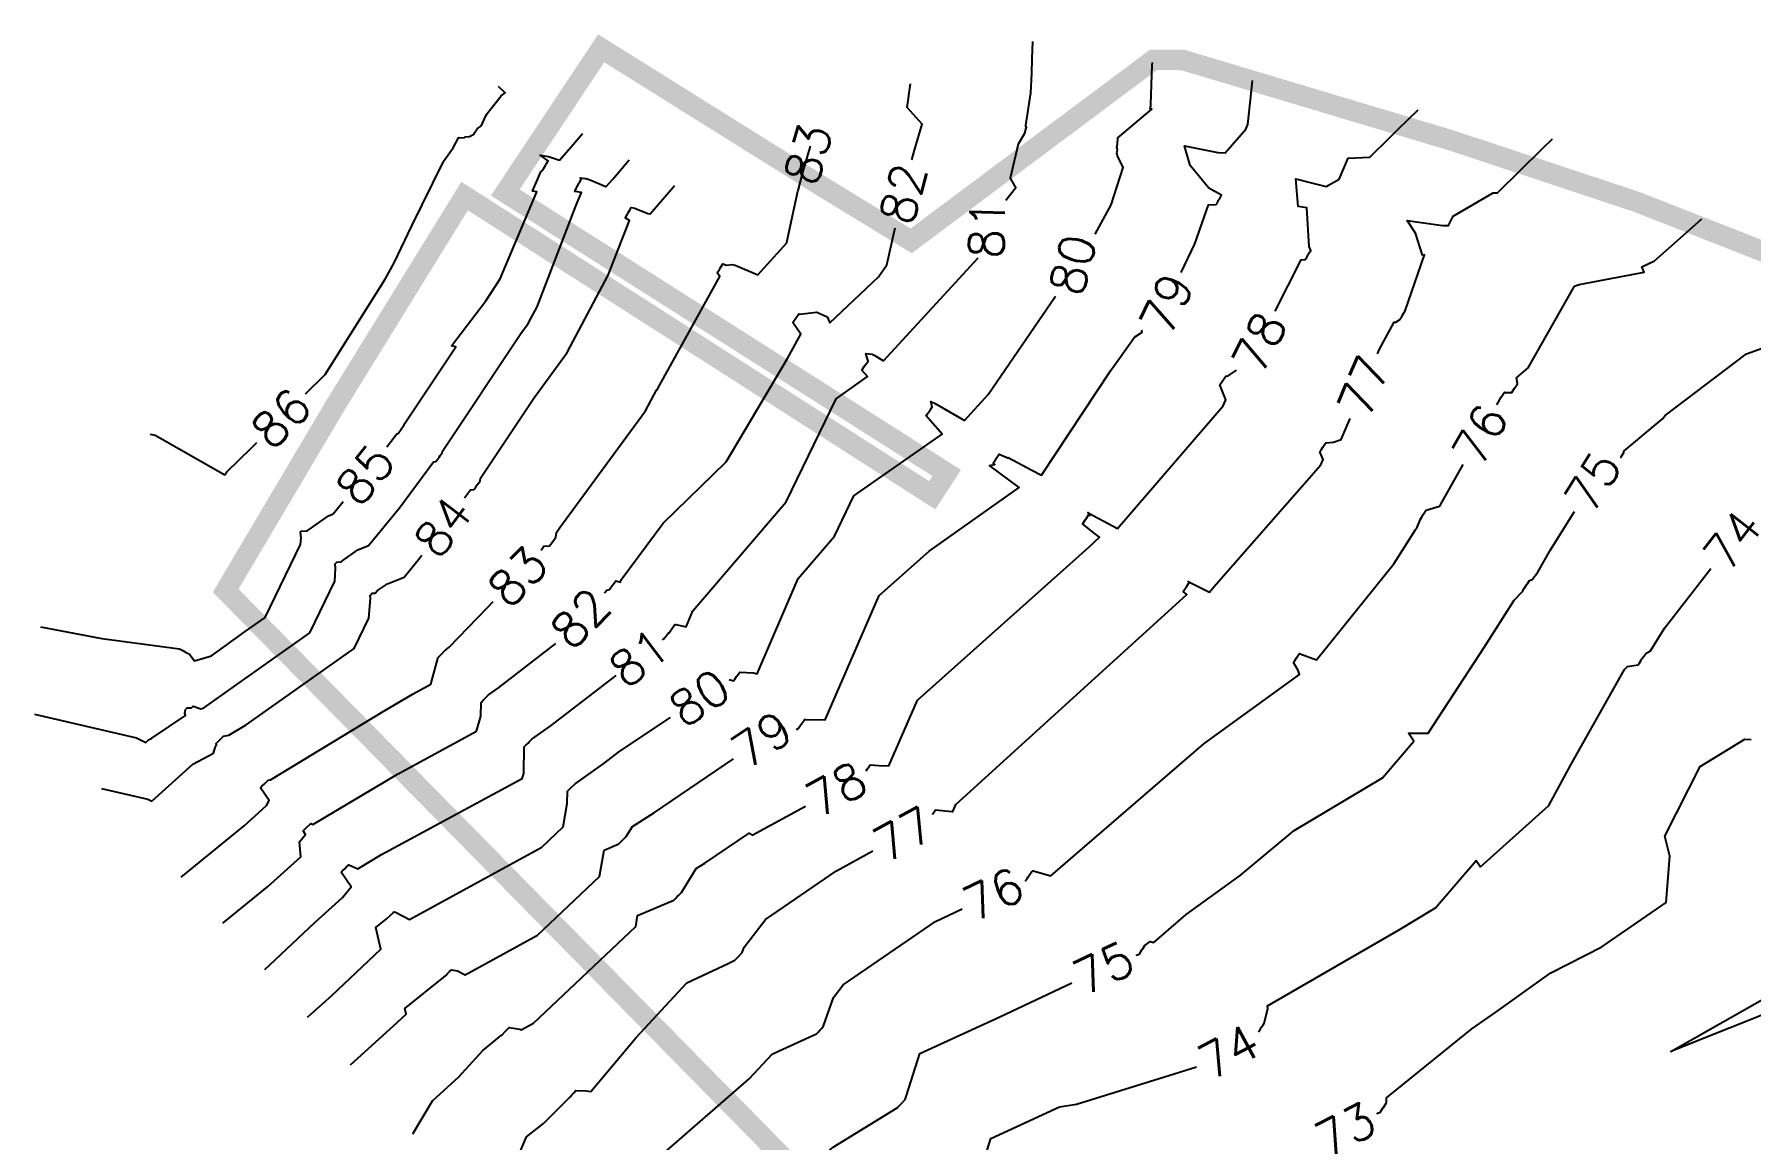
# Model space of a CAD drawing. Header units: metres. Extents: x 729358 to 732680, y 1423022 to 1426117.
# Drawn here: x 729769 to 730090, y 1425144.4 to 1425351.1 of the extents above; entities that cross this region are included whole.
import ezdxf

# ---------------------------------------------------------------- set-up
doc = ezdxf.new("R2010")
doc.units = ezdxf.units.M
doc.header["$MEASUREMENT"] = 0
doc.linetypes.add('PHANTOM', pattern=[2.5, 1.25, -0.25, 0.25, -0.25, 0.25, -0.25])
for name, color, linetype in [('36Bound', 6, 'PHANTOM'), ('HR36 IE-Exi_Xref$0$CONTOUR', 8, 'Continuous'), ('HR36 IE-Exi_Xref$0$CONTOURINDEX', 10, 'Continuous'), ('HR36 IE-Exi_Xref$0$CONTOURTEXT', 7, 'Continuous')]:
    doc.layers.add(name, color=color, linetype=linetype)
doc.styles.add('HR36 IE-Exi_Xref$0$5mm', font='simplex', dxfattribs={"height": 5})

msp = doc.modelspace()

# ---------------------------------------------------------------- linework, layer by layer
at = {"layer": '36Bound', "const_width": 3.84, "flags": 128}
msp.add_lwpolyline([(730016.1, 1425086.12), (730042.25, 1425098.35), (730044.37, 1425088.61), (730066.86, 1425106.14), (730148.6, 1425134.3), (730197.59, 1425159.17), (730225.06, 1425195.72), (730242.38, 1425205.96), (730159.68, 1425270.89), (730113.89, 1425302.03), (730068.59, 1425319.8), (730033.85, 1425331.31), (729983.74, 1425346.31), (729978.31, 1425346.33), (729932.98, 1425312.47), (729916.75, 1425322.38), (729875, 1425348.48), (729857.06, 1425321.51), (729939.63, 1425269.07), (729936.92, 1425264.9), (729849.45, 1425320.85), (729825.14, 1425281.48), (729804.76, 1425247.07), (729980.67, 1425068.2)], close=True, dxfattribs=at)
at = {"layer": 'HR36 IE-Exi_Xref$0$CONTOUR', "flags": 128}
for points, elevation in [([(729950.67, 1425320.1), (729952.57, 1425322.48), (729952.39, 1425322.69), (729952.07, 1425323.36), (729951.89, 1425323.58), (729951.58, 1425324.24), (729953.05, 1425330.64), (729954.24, 1425332.64), (729954.47, 1425333.54), (729954.52, 1425333.71), (729954.42, 1425333.82), (729954.45, 1425334.02), (729955.39, 1425340.15), (729955.53, 1425343.79), (729955.64, 1425346.57), (729955.76, 1425349.78)], 81), ([(729983.51, 1425306.53), (729986.05, 1425311.94), (729988.57, 1425319.19), (729990.05, 1425319.26), (729990.15, 1425319.42), (729990.55, 1425320.13), (729990.65, 1425320.29), (729991.04, 1425321), (729988.66, 1425322.33), (729985.18, 1425326.58), (729984.09, 1425330.25), (729990.36, 1425329.01), (729991.74, 1425328.96), (729995.58, 1425333.35), (729995.93, 1425334.26), (729996.63, 1425340.59), (729996.83, 1425342.49)], 79), ([(729834.92, 1425273.93), (729836.78, 1425276.41), (729837, 1425276.44), (729837.12, 1425276.61), (729837.58, 1425277.25), (729837.71, 1425277.42), (729838.17, 1425278.06), (729838.19, 1425278.24), (729847.8, 1425292.66), (729847.02, 1425292.83), (729853.4, 1425301.24), (729856.09, 1425305.39), (729862.94, 1425321.64), (729862.12, 1425321.77), (729863.72, 1425325.39), (729864.08, 1425325.69), (729864.28, 1425326.06), (729864.56, 1425326.56), (729864.76, 1425326.93), (729865.05, 1425327.44), (729863.57, 1425328.5), (729864, 1425328.46), (729865.16, 1425328.27), (729867.23, 1425327.54), (729869.78, 1425330.51), (729871.5, 1425332.52)], 85), ([(729863.75, 1425254.62), (729864.3, 1425255.36), (729865.34, 1425255.47), (729865.93, 1425256.26), (729865.94, 1425256.27), (729866.52, 1425257.06), (729866.53, 1425257.08), (729866.61, 1425257.91), (729867.27, 1425258.89), (729883.31, 1425280.71), (729885.34, 1425284.55), (729885.66, 1425285.02), (729897.2, 1425305.79), (729896.71, 1425306.49), (729897.1, 1425307.13), (729897.25, 1425307.34), (729897.64, 1425307.97), (729897.78, 1425308.18), (729898.45, 1425307.92), (729899.47, 1425308.03), (729900.06, 1425307.95), (729904.3, 1425306.1), (729909.7, 1425312.12), (729909.72, 1425312.23), (729911.8, 1425321.76), (729911.83, 1425321.86), (729912.73, 1425325.28), (729914.16, 1425330.2)], 83), ([(730020.21, 1425291.34), (730020.58, 1425292.22), (730023.32, 1425297.3), (730023.62, 1425297.3), (730024.32, 1425297.71), (730024.73, 1425298.34), (730024.86, 1425298.56), (730025.27, 1425299.18), (730025.4, 1425299.4), (730028.97, 1425309.87), (730028.61, 1425309.79), (730027.28, 1425313.92), (730025.76, 1425316.29), (730032.39, 1425315.37), (730033.5, 1425315.36), (730034.37, 1425317.1), (730041.86, 1425321.43), (730042.64, 1425321.46), (730051.09, 1425329.75), (730052.95, 1425331.57)], 77), ([(729768.97, 1425223.96), (729788.09, 1425219.56), (729788.94, 1425219.11), (729789.8, 1425218.67), (729790.33, 1425219.15), (729790.96, 1425219.48), (729797.27, 1425223.7), (729797.15, 1425224.16), (729797.25, 1425224.87), (729797.55, 1425225.17), (729798.39, 1425225.15), (729798.68, 1425225.45), (729800.1, 1425224.99), (729800.62, 1425225.09), (729806.39, 1425229.23), (729820.47, 1425239.16), (729825.15, 1425248.81), (729825.33, 1425251.25), (729825.25, 1425252.1), (729825.53, 1425252.4), (729826.39, 1425252.43), (729826.67, 1425252.73), (729829.51, 1425254.72), (729831.48, 1425255.5), (729837.25, 1425262.57), (729843.66, 1425271.15), (729844.08, 1425271.19), (729844.32, 1425271.52), (729844.67, 1425272), (729844.91, 1425272.33), (729845.26, 1425272.81), (729845.29, 1425273.15), (729859.97, 1425295.16), (729861.33, 1425297.01), (729863, 1425300.16), (729870.33, 1425319.15), (729871.33, 1425321.53), (729870.04, 1425321.73), (729870.29, 1425322.29), (729870.34, 1425322.34), (729870.37, 1425322.39), (729870.83, 1425323.21), (729870.86, 1425323.27), (729871.32, 1425324.08), (729871.09, 1425324.25), (729872.03, 1425324.16), (729872.11, 1425324.15), (729872.74, 1425323.93), (729872.75, 1425323.92), (729872.76, 1425323.92), (729875.84, 1425322.62), (729875.95, 1425322.61), (729877.16, 1425324.02), (729880.23, 1425327.6)], 84.5), ([(729886.47, 1425237.87), (729886.72, 1425238.06), (729886.87, 1425238.22), (729887.03, 1425238.43), (729887.56, 1425239.16), (729887.64, 1425239.14), (729888.21, 1425239.92), (729888.23, 1425239.94), (729888.8, 1425240.72), (729888.82, 1425240.75), (729888.97, 1425240.74), (729890.87, 1425240.29), (729892.17, 1425243.32), (729909.59, 1425263.68), (729918.93, 1425282.93), (729924.84, 1425287.09), (729923.77, 1425288.31), (729924.21, 1425288.95), (729924.34, 1425289.14), (729924.8, 1425289.81), (729924.91, 1425289.96), (729924.51, 1425291.42), (729925.7, 1425291.29), (729926.03, 1425291.08), (729927.8, 1425290.07), (729945.5, 1425309.33)], 81), ([(730065.65, 1425271.91), (730065.76, 1425272.07), (730065.85, 1425272.22), (730066.3, 1425272.91), (730066.26, 1425273.12), (730073.43, 1425279.11), (730074.04, 1425279.83), (730089.25, 1425291.34), (730098.68, 1425294.79), (730101.03, 1425295.6), (730103.76, 1425296.94), (730110.93, 1425300.46)], 75), ([(729911.53, 1425221.13), (729911.81, 1425221.28), (729911.89, 1425221.35), (729912.42, 1425222.09), (729912.46, 1425222.16), (729913, 1425222.91), (729913.04, 1425222.98), (729913.34, 1425222.95), (729916.9, 1425222.88), (729927.02, 1425246.13), (729936.33, 1425254.44), (729953.18, 1425266.35), (729947.66, 1425270.48), (729948.62, 1425270.67), (729948.3, 1425270.92), (729948.82, 1425271.68), (729948.87, 1425271.75), (729949.39, 1425272.5), (729949.44, 1425272.57), (729951.2, 1425271.86), (729951.13, 1425271.96), (729955.56, 1425269.6), (729957.34, 1425268.65), (729970.26, 1425288.16), (729974.78, 1425294.45), (729976.16, 1425295.42), (729976.11, 1425295.8)], 79), ([(729936.99, 1425205.23), (729937.06, 1425205.34), (729937.54, 1425206.05), (729940.56, 1425205.77), (729940.76, 1425205.77), (729941.34, 1425207.09), (729944.78, 1425210.17), (729984.55, 1425246.37), (729983.87, 1425246.89), (729984, 1425247.08), (729984.42, 1425247.73), (729984.55, 1425247.91), (729984.97, 1425248.57), (729984.79, 1425248.76), (729985.05, 1425248.67), (729988.43, 1425246.95), (729988.76, 1425246.77), (729989.6, 1425247.75), (730009.63, 1425270.58), (730010.01, 1425271.61), (730009.41, 1425273.05), (730009.66, 1425273.42), (730009.97, 1425273.88), (730010.22, 1425274.25), (730010.53, 1425274.71), (730011.96, 1425274.8), (730013.42, 1425275.3), (730015.1, 1425279.28)], 77), ([(729770.1, 1425240.32), (729781.6, 1425238.1), (729796.15, 1425236.17), (729796.72, 1425235.87), (729797.04, 1425235.71), (729797.64, 1425235.4), (729797.93, 1425235.25), (729798.94, 1425233.92), (729802.08, 1425234.9), (729808.4, 1425239.42), (729812.16, 1425242.07), (729818.76, 1425255.7), (729818.85, 1425256.9), (729818.73, 1425258.04), (729818.88, 1425258.2), (729820.03, 1425258.24), (729820.18, 1425258.39), (729824.01, 1425261.08), (729824.84, 1425261.41), (729826.73, 1425263.71)], 85), ([(729975.08, 1425178.91), (729975.59, 1425179.03), (729975.68, 1425179.18), (729976.13, 1425179.87), (729976.23, 1425180.01), (729976.68, 1425180.71), (729977.65, 1425181.45), (729978.36, 1425181.26), (729984.43, 1425186.49), (729994.52, 1425193.81), (730004.6, 1425202.23), (730021.13, 1425212.07), (730026.97, 1425218.89), (730026.02, 1425220.44), (730029.65, 1425220.39), (730040.21, 1425236.54), (730045.76, 1425245.28), (730047.39, 1425246.99), (730047.52, 1425247.32), (730047.62, 1425247.47), (730048.08, 1425248.15), (730048.18, 1425248.3), (730048.63, 1425248.99), (730049.12, 1425249.13), (730050.2, 1425250.51), (730052.56, 1425254.68), (730057.03, 1425261.86)], 75), ([(729796.44, 1425193.51), (729808.23, 1425203.08), (729812.41, 1425206.86), (729812.91, 1425207.8), (729811.27, 1425210.2), (729811.54, 1425210.48), (729811.98, 1425210.9), (729812.25, 1425211.18), (729812.69, 1425211.6), (729813.12, 1425211.69), (729834.2, 1425224.44), (729839.82, 1425227.77), (729843.11, 1425229.56), (729844.46, 1425234.35), (729844.47, 1425234.5), (729845.14, 1425235.21), (729845.16, 1425235.22), (729845.83, 1425235.93), (729845.85, 1425235.95), (729845.95, 1425236.02), (729846.59, 1425236.51), (729853.65, 1425243.85), (729854.82, 1425245.05)], 83), ([(729812.06, 1425176.21), (729813.05, 1425177.11), (729821.44, 1425185.01), (729826.63, 1425189.69), (729828.21, 1425191.65), (729826.36, 1425194.44), (729826.59, 1425194.67), (729827.08, 1425195.13), (729827.31, 1425195.36), (729827.8, 1425195.82), (729829.48, 1425195.06), (729833.92, 1425197.7), (729860.24, 1425211.96), (729860.5, 1425212.87), (729860.61, 1425217.86), (729860.88, 1425218.14), (729861.32, 1425218.57), (729861.58, 1425218.85), (729862.02, 1425219.28), (729865.63, 1425221.82), (729877.8, 1425231.19)], 81), ([(730020.05, 1425149.25), (730020.21, 1425149.33), (730020.75, 1425149.56), (730020.78, 1425149.61), (730021.29, 1425150.4), (730021.32, 1425150.44), (730021.84, 1425151.23), (730021.9, 1425151.48), (730021.87, 1425152.21), (730037.84, 1425165.15), (730042.33, 1425168.25), (730052.64, 1425175.58), (730062.19, 1425180.45), (730074.22, 1425188.76), (730074.86, 1425197.4), (730073.97, 1425201.15), (730080.55, 1425214.2), (730088.92, 1425219.3), (730090.07, 1425219.21)], 73), ([(729828.12, 1425158.42), (729836.17, 1425165.68), (729838.5, 1425167.88), (729838.28, 1425168.92), (729845.57, 1425174.77), (729845.94, 1425175.12), (729846.28, 1425175.47), (729846.65, 1425175.83), (729846.99, 1425176.18), (729848.14, 1425176), (729849.56, 1425175.22), (729863.1, 1425182.65), (729874.67, 1425193.59), (729875.53, 1425198.55), (729878.28, 1425199.71), (729878.8, 1425200.22), (729878.99, 1425200.42), (729879.51, 1425200.92), (729879.7, 1425201.12), (729880.84, 1425202.94), (729884.95, 1425205.61), (729899.74, 1425215.61)], 79), ([(729853.3, 1425130.52), (729859, 1425140.16), (729861.01, 1425144.93), (729864.2, 1425147.43), (729868.9, 1425152.12), (729869.17, 1425152.4), (729869.58, 1425152.85), (729869.85, 1425153.13), (729870.27, 1425153.58), (729872.17, 1425153.56), (729873.09, 1425153.38), (729881.51, 1425163.53), (729891.02, 1425173.75), (729898.73, 1425177.35), (729900, 1425177.94), (729900.63, 1425178.59), (729900.69, 1425178.67), (729901.32, 1425179.32), (729901.38, 1425179.39), (729901.72, 1425180.37), (729905.72, 1425185.58), (729919.01, 1425194.67), (729925.81, 1425198.38)], 77), ([(729878.08, 1425103.06), (729879.37, 1425105.41), (729887.57, 1425120.4), (729891.47, 1425122.47), (729898.01, 1425123.09), (729898.25, 1425123.33), (729898.73, 1425123.77), (729899.22, 1425124.22), (729899.46, 1425124.46), (729899.85, 1425124.99), (729900.67, 1425124.75), (729909.27, 1425135.07), (729918.4, 1425142.99), (729930.34, 1425150.37), (729930.49, 1425150.44), (729930.5, 1425150.45), (729931.16, 1425151.18), (729931.17, 1425151.19), (729931.83, 1425151.93), (729932.09, 1425152.67), (729934.58, 1425160.53), (729949.59, 1425167.38), (729963.05, 1425173.72)], 75)]:
    msp.add_lwpolyline(points, dxfattribs=dict(at, elevation=elevation))
at = {"layer": 'HR36 IE-Exi_Xref$0$CONTOURINDEX', "flags": 128}
for points, elevation in [([(729967.4, 1425313.72), (729970.41, 1425319.19), (729972.65, 1425326.18), (729972.65, 1425326.19), (729971.6, 1425328.4), (729971.55, 1425328.51), (729971.46, 1425328.84), (729971.57, 1425329.56), (729971.47, 1425329.92), (729971.58, 1425330.62), (729971.65, 1425331.71), (729977.98, 1425337.12), (729977.71, 1425337.16), (729977.79, 1425337.71), (729977.8, 1425338.01), (729978.08, 1425345.31), (729978.1, 1425345.82)], 80), ([(729819.68, 1425283.84), (729823.37, 1425287.5), (729834.62, 1425305.34), (729836.25, 1425308.34), (729839.61, 1425315.3), (729845.44, 1425327.21), (729845.46, 1425327.24), (729847.34, 1425329.89), (729847.39, 1425329.97), (729848.33, 1425331.75), (729848.45, 1425331.82), (729849.36, 1425331.77), (729849.58, 1425331.94), (729850.34, 1425331.98), (729851.2, 1425332.41), (729851.29, 1425332.62), (729851.37, 1425332.78), (729851.41, 1425332.86), (729851.78, 1425333.45), (729852.51, 1425333.92), (729852.59, 1425334.03), (729853.42, 1425335.88), (729853.58, 1425336.17), (729853.59, 1425336.2), (729853.64, 1425336.25), (729853.66, 1425336.27), (729856.3, 1425339.6), (729856.8, 1425339.95), (729857.04, 1425340.13), (729855.8, 1425341.35)], 86), ([(729933.13, 1425327.64), (729933.6, 1425329.41), (729935.01, 1425334.27), (729932.21, 1425337.44), (729932.87, 1425341.81)], 82), ([(730001.07, 1425299.31), (730005.91, 1425308.93), (730006.7, 1425308.98), (730007, 1425309.45), (730007.22, 1425309.83), (730007.43, 1425310.22), (730007.74, 1425310.69), (730007.42, 1425311.4), (730007.01, 1425318.66), (730005.39, 1425318.92), (730004.95, 1425324.06), (730008.12, 1425323.27), (730010.57, 1425322.62), (730013.04, 1425323.98), (730014.74, 1425327.95), (730018.76, 1425328.13), (730022.59, 1425331.88), (730024.06, 1425333.33), (730027.8, 1425336.99)], 78), ([(729849.42, 1425264.39), (729850.54, 1425265.89), (729851.17, 1425265.95), (729851.52, 1425266.43), (729851.76, 1425266.76), (729852.11, 1425267.24), (729852.35, 1425267.57), (729852.4, 1425268.07), (729862.4, 1425283.07), (729868.66, 1425291.58), (729876.32, 1425306.05), (729880.27, 1425316.26), (729879.5, 1425316.8), (729879.62, 1425316.98), (729879.89, 1425317.47), (729880.12, 1425317.84), (729880.39, 1425318.33), (729880.63, 1425318.71), (729881.28, 1425318.57), (729881.72, 1425318.4), (729883.71, 1425317.56), (729884.17, 1425317.51), (729888.46, 1425322.52), (729888.73, 1425322.82)], 84), ([(729875.63, 1425246.63), (729875.7, 1425246.7), (729876.05, 1425247.16), (729876.53, 1425247.27), (729876.82, 1425247.67), (729877.12, 1425248.08), (729877.41, 1425248.48), (729877.71, 1425248.89), (729878.61, 1425248.68), (729878.68, 1425249.05), (729886.57, 1425259.69), (729898.4, 1425271.14), (729909.82, 1425290.5), (729912.34, 1425295.05), (729910.83, 1425297.19), (729910.95, 1425297.39), (729911.39, 1425298.02), (729911.51, 1425298.22), (729911.95, 1425298.85), (729912.13, 1425298.78), (729915.25, 1425299.12), (729915.31, 1425299.12), (729917.25, 1425298.27), (729917.77, 1425297.13), (729926.87, 1425305.74), (729928.45, 1425308), (729929.96, 1425314.93)], 82), ([(730042.55, 1425281.82), (730043.36, 1425283.25), (730043.93, 1425284.17), (730044.02, 1425284.14), (730045.32, 1425284.14), (730045.81, 1425284.91), (730045.86, 1425284.98), (730046.36, 1425285.75), (730046.4, 1425285.82), (730046.19, 1425286.89), (730048.4, 1425288.74), (730057.02, 1425303.99), (730057.91, 1425304.29), (730070.07, 1425306.62), (730069.62, 1425307.59), (730072.01, 1425308.74), (730075.74, 1425312.05), (730080.86, 1425316.6)], 76), ([(729898.96, 1425230.45), (729899.74, 1425230.19), (729900, 1425230.54), (729900.33, 1425231), (729900.58, 1425231.35), (729900.92, 1425231.81), (729903.51, 1425231.71), (729904.19, 1425231.54), (729911.87, 1425249.36), (729918.65, 1425257.28), (729922.28, 1425264.78), (729938.75, 1425276.35), (729935.78, 1425279.77), (729935.99, 1425280.07), (729936.35, 1425280.59), (729936.57, 1425280.91), (729936.92, 1425281.41), (729936.65, 1425282.41), (729937.47, 1425282.08), (729941.89, 1425279.52), (729942.97, 1425278.9), (729947.41, 1425283.73), (729959.97, 1425302.12)], 80), ([(729924.53, 1425213.4), (729924.72, 1425213.69), (729925.03, 1425214.12), (729925.29, 1425214.51), (729926.95, 1425214.36), (729928.83, 1425214.33), (729934.18, 1425226.61), (729966.12, 1425255.12), (729968.23, 1425257.04), (729967.43, 1425257.65), (729965.05, 1425259.56), (729965.12, 1425259.67), (729965.61, 1425260.39), (729965.68, 1425260.5), (729966.17, 1425261.22), (729966.42, 1425261.12), (729966.04, 1425261.67), (729966.9, 1425261.21), (729969.95, 1425259.57), (729971.59, 1425258.66), (729991.36, 1425281.62), (729991.86, 1425282.76), (729990.7, 1425285.53), (729991.25, 1425286.35), (729991.25, 1425286.36), (729991.81, 1425287.18), (729991.81, 1425287.19), (729992.26, 1425287.22), (729993.85, 1425288.28)], 78), ([(729790.61, 1425276.35), (729791.54, 1425276.17), (729804.59, 1425268.74), (729804.99, 1425269.29), (729804.99, 1425269.3), (729809.52, 1425273.73), (729810.57, 1425274.77)], 86), ([(729954.32, 1425192.72), (729954.68, 1425193.26), (729954.85, 1425193.52), (729955.23, 1425194.09), (729955.4, 1425194.36), (729955.77, 1425194.64), (729959.12, 1425193.75), (729987.74, 1425218.42), (730005.64, 1425231.41), (730005.36, 1425232.12), (730004.51, 1425233.65), (730004.74, 1425234.01), (730005.05, 1425234.49), (730005.28, 1425234.86), (730005.59, 1425235.33), (730005.72, 1425235.27), (730008.77, 1425234.1), (730023.24, 1425252.09), (730027.35, 1425258.56), (730027.55, 1425258.77), (730028.22, 1425260.46), (730028.71, 1425261.2), (730028.77, 1425261.29), (730029.27, 1425262.03), (730029.33, 1425262.12), (730031.78, 1425262.85), (730031.99, 1425263.13), (730036.23, 1425270.63)], 76), ([(729781.51, 1425210.06), (729790.17, 1425208.07), (729790.56, 1425207.87), (729790.94, 1425207.67), (729798.64, 1425214.61), (729802.51, 1425216.67), (729802.79, 1425217.73), (729803.05, 1425218.24), (729802.93, 1425218.42), (729803.6, 1425219.1), (729803.63, 1425219.13), (729804.3, 1425219.81), (729804.34, 1425219.84), (729805.38, 1425220.06), (729808.58, 1425222), (729828.79, 1425236.24), (729831.54, 1425241.91), (729831.82, 1425245.6), (729831.76, 1425246.15), (729832.19, 1425246.6), (729832.74, 1425246.62), (729833.17, 1425247.07), (729835.02, 1425248.37), (729838.12, 1425249.59), (729841.06, 1425253.21), (729841.44, 1425253.71)], 84), ([(729997.96, 1425164.58), (729998.25, 1425165.03), (729998.45, 1425165.35), (729998.79, 1425165.87), (729999, 1425166.19), (729999.67, 1425168.89), (729999.64, 1425169.43), (730024.1, 1425183.59), (730031.07, 1425187.74), (730038.68, 1425196.63), (730039.49, 1425195.41), (730052.22, 1425206.9), (730056.35, 1425214.52), (730066.38, 1425232.3), (730066.99, 1425232.88), (730068.95, 1425233.21), (730069.12, 1425233.47), (730069.5, 1425234.05), (730069.67, 1425234.3), (730070.06, 1425234.88), (730070.44, 1425235.4), (730071.29, 1425235.84), (730073.87, 1425240.08), (730082.55, 1425251.23)], 74), ([(729804.21, 1425184.9), (729812.6, 1425191.71), (729818.82, 1425197.32), (729818.55, 1425200.11), (729819.67, 1425201.49), (729819.23, 1425202.14), (729819.84, 1425202.73), (729819.95, 1425202.83), (729820.56, 1425203.42), (729820.67, 1425203.53), (729821.07, 1425203.35), (729836.87, 1425212.73), (729851.68, 1425220.76), (729852.48, 1425223.61), (729852.54, 1425226.18), (729853.01, 1425226.67), (729853.24, 1425226.89), (729853.71, 1425227.39), (729853.93, 1425227.61), (729855.79, 1425228.92), (729866.54, 1425237.2)], 82), ([(729820.09, 1425167.31), (729824.61, 1425171.39), (729833.75, 1425180), (729832.87, 1425184.08), (729834.78, 1425185.61), (729835.41, 1425186.22), (729835.5, 1425186.31), (729836.13, 1425186.91), (729836.22, 1425187.01), (729836.52, 1425186.96), (729839.13, 1425185.54), (729863.87, 1425199.11), (729867.87, 1425202.89), (729868.63, 1425207.24), (729868.68, 1425209.54), (729868.75, 1425209.61), (729869.4, 1425210.24), (729869.46, 1425210.31), (729870.11, 1425210.94), (729875.47, 1425214.72), (729878.51, 1425217.06), (729887.94, 1425223.37)], 80), ([(729839.76, 1425145.51), (729843.42, 1425151.69), (729848.4, 1425156.18), (729852.83, 1425161.09), (729856.36, 1425163.92), (729856.47, 1425164.02), (729857.06, 1425164.64), (729857.17, 1425164.74), (729857.76, 1425165.36), (729859.75, 1425165.04), (729860, 1425164.91), (729862.32, 1425166.18), (729881.46, 1425184.28), (729881.82, 1425186.32), (729888.59, 1425189.19), (729888.81, 1425189.41), (729889.29, 1425189.91), (729889.51, 1425190.13), (729889.99, 1425190.62), (729892.79, 1425195.1), (729894.36, 1425196.12), (729902.65, 1425201.72), (729903.21, 1425201.34), (729913.22, 1425206.79)], 78), ([(729866.12, 1425116.31), (729870.13, 1425125.83), (729873.73, 1425134.37), (729876.89, 1425136.84), (729882.1, 1425139.77), (729882.33, 1425140.02), (729882.8, 1425140.48), (729883.03, 1425140.73), (729883.5, 1425141.19), (729884.37, 1425141.19), (729885.78, 1425141.09), (729902.7, 1425155.79), (729906.95, 1425160.36), (729908.3, 1425160.99), (729915.25, 1425164.19), (729915.56, 1425164.52), (729915.93, 1425164.92), (729916.24, 1425165.25), (729916.61, 1425165.66), (729918.43, 1425170.99), (729920.25, 1425173.36), (729937.5, 1425185.17), (729942.54, 1425187.55)], 76), ([(730109.17, 1425168.77), (730109.26, 1425168.74), (730109.36, 1425168.73), (730109.46, 1425168.72), (730109.57, 1425168.72), (730109.67, 1425168.72), (730111.83, 1425155.2), (730102.75, 1425163.37), (730097.27, 1425169.73), (730075.1, 1425160.87), (730097.7, 1425173.73), (730098.26, 1425173.79), (730105.14, 1425170.87), (730109.01, 1425168.83), (730109.09, 1425168.8), (730109.17, 1425168.77)], 72), ([(729947.17, 1425142.44), (729947.87, 1425144.63), (729960.74, 1425150.51), (729963.91, 1425151.05), (729981.15, 1425156.38), (729986.34, 1425158.04)], 74)]:
    msp.add_lwpolyline(points, dxfattribs=dict(at, elevation=elevation))

# ---------------------------------------------------------------- texts
at = {"layer": 'HR36 IE-Exi_Xref$0$CONTOURTEXT', "char_height": 6.5, "attachment_point": 5, "style": 'HR36 IE-Exi_Xref$0$5mm'}
for s, insert, rotation in [('{83}', (729913.73, 1425328.71, 83), 73.7814), ('{82}', (729931.47, 1425321.3, 82), 75.2937), ('{81}', (729947.16, 1425314.75, 81), 87.9436), ('{80}', (729963.2, 1425308.05, 80), 75.4411), ('{79}', (729980.77, 1425300.71, 79), 64.8083), ('{78}', (729998.12, 1425293.46, 78), 63.283), ('{77}', (730017.66, 1425285.31, 77), 67.0656), ('{86}', (729815.12, 1425279.31, 86), 44.8422), ('{76}', (730039.39, 1425276.23, 76), 60.5366), ('{85}', (729830.86, 1425268.79, 85), 50.8066), ('{75}', (730060.49, 1425267.41, 75), 58.0608), ('{84}', (729845.43, 1425259.05, 84), 53.2294), ('{74}', (730086.64, 1425256.49, 74), 52.1132), ('{83}', (729859.4, 1425249.72, 83), 45.5783), ('{82}', (729871.1, 1425241.91, 82), 46.1289), ('{81}', (729882.14, 1425234.53, 81), 37.6045), ('{80}', (729893.38, 1425227.02, 80), 33.7985), ('{79}', (729905.07, 1425219.21, 79), 34.0535), ('{78}', (729918.97, 1425209.92, 78), 28.5696), ('{77}', (729931.56, 1425201.51, 77), 28.5696), ('{76}', (729948.36, 1425190.28, 76), 25.2127), ('{75}', (729968.97, 1425176.51, 75), 25.2127), ('{74}', (729992.38, 1425160.87, 74), 28.091), ('{73}', (730014.21, 1425146.29, 73), 26.9223)]:
    msp.add_mtext(s, dxfattribs=dict(at, insert=insert, rotation=rotation))

doc.saveas('drawing.dxf')
